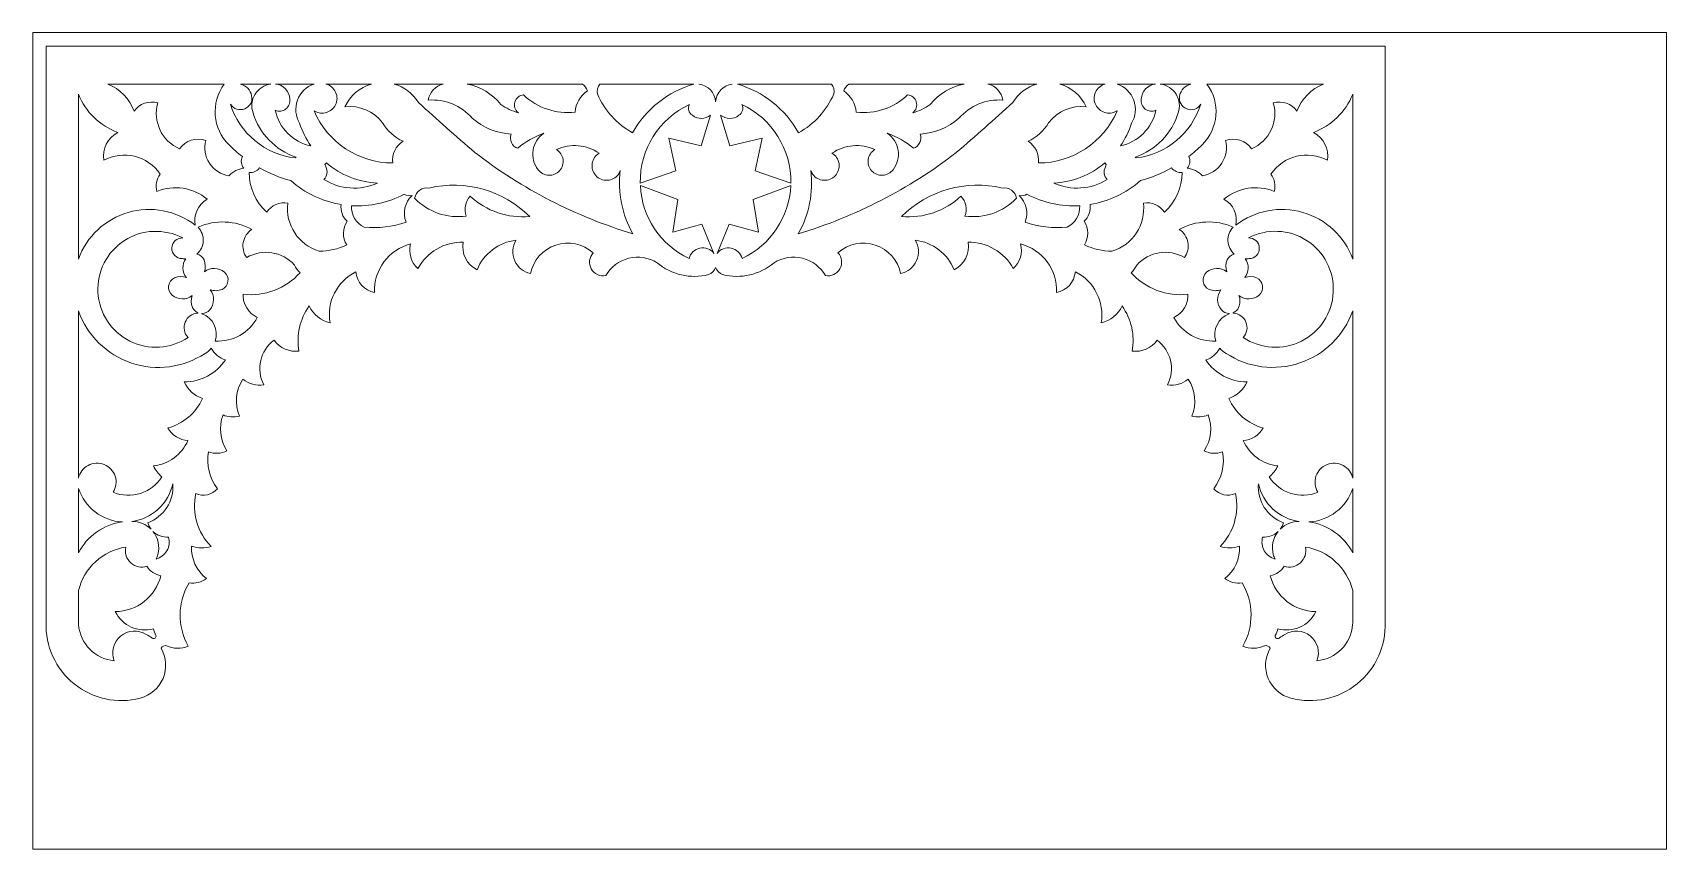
# Model space of a CAD drawing. Header units: millimetres. Extents: x 5151 to 5395, y 1354 to 1604.
# Drawn here: x 5150.8 to 5394.8, y 1354.2 to 1476.2 of the extents above; entities that cross this region are included whole.
import ezdxf

# ---------------------------------------------------------------- set-up
doc = ezdxf.new("R2010")
doc.units = ezdxf.units.MM
doc.header["$MEASUREMENT"] = 0
doc.layers.add('SITARA ALL', color=18, linetype='Continuous', true_color=0x000000)

msp = doc.modelspace()

# ---------------------------------------------------------------- linework, layer by layer
at = {"layer": 'SITARA ALL', "lineweight": 9}
for points, knots in [([(5150.76, 1476.23), (5150.76, 1476.23), (5394.76, 1476.23), (5394.76, 1476.23), (5394.76, 1476.23), (5394.76, 1354.23), (5394.76, 1354.23), (5394.76, 1354.23), (5150.76, 1354.23), (5150.76, 1354.23), (5150.76, 1354.23), (5150.76, 1476.23), (5150.76, 1476.23)], [0, 0, 0, 0, 0.25, 0.25, 0.25, 0.5, 0.5, 0.5, 0.75, 0.75, 0.75, 1, 1, 1, 1]), ([(5166.83, 1376.81), (5168.36, 1377.21), (5169.62, 1378.31), (5170.23, 1379.77), (5170.84, 1381.24), (5170.73, 1382.89), (5169.94, 1384.27), (5170.11, 1384.56), (5170.44, 1384.71), (5170.77, 1384.65), (5171.78, 1384.15), (5172.96, 1384.13), (5173.99, 1384.6), (5172.33, 1387.55), (5172.38, 1391.16), (5174.12, 1394.05), (5175.03, 1393.87), (5175.98, 1394.1), (5176.7, 1394.69), (5175.21, 1395.84), (5174.39, 1397.66), (5174.5, 1399.54), (5175.44, 1399.19), (5176.47, 1399.16), (5177.42, 1399.46), (5175.36, 1401.53), (5174.49, 1404.51), (5175.12, 1407.37), (5176.24, 1406.86), (5177.55, 1407.16), (5178.34, 1408.1), (5177.15, 1409.68), (5176.68, 1411.68), (5177.04, 1413.62), (5177.93, 1413.26), (5178.92, 1413.32), (5179.77, 1413.77), (5178.74, 1415.36), (5178.53, 1417.35), (5179.19, 1419.12), (5179.96, 1418.8), (5180.82, 1418.74), (5181.63, 1418.96), (5180.87, 1420.76), (5181.08, 1422.83), (5182.17, 1424.45), (5183.04, 1423.75), (5184.16, 1423.45), (5185.26, 1423.63), (5184.08, 1425.92), (5184.74, 1428.74), (5186.81, 1430.28), (5187.67, 1429.11), (5189.09, 1428.49), (5190.53, 1428.65), (5190.11, 1431.02), (5190.65, 1433.45), (5192.05, 1435.4), (5192.66, 1434.14), (5193.8, 1433.22), (5195.17, 1432.9), (5194.64, 1436), (5196.21, 1439.09), (5199.03, 1440.49), (5199.18, 1438.96), (5200.31, 1437.7), (5201.82, 1437.39), (5201.67, 1440.78), (5203.92, 1443.82), (5207.21, 1444.66), (5206.85, 1443.33), (5207.27, 1441.91), (5208.3, 1441), (5209.64, 1443.46), (5212.25, 1444.98), (5215.06, 1444.94), (5214.75, 1443.25), (5215.6, 1441.56), (5217.14, 1440.8), (5218.12, 1443.22), (5220.34, 1444.92), (5222.94, 1445.22), (5222.39, 1444.29), (5222.32, 1443.15), (5222.75, 1442.16), (5223.18, 1441.17), (5224.06, 1440.45), (5225.12, 1440.23), (5225.51, 1442.22), (5226.95, 1443.85), (5228.88, 1444.5), (5230.82, 1445.14), (5232.96, 1444.68), (5234.48, 1443.32), (5233.87, 1442.67), (5233.76, 1441.71), (5234.19, 1440.94), (5234.63, 1440.16), (5235.49, 1439.76), (5236.36, 1439.93), (5237.1, 1441.22), (5238.33, 1442.16), (5239.78, 1442.52), (5241.22, 1442.89), (5242.76, 1442.65), (5244.02, 1441.86), (5246.15, 1440.07), (5249, 1439.4), (5251.7, 1440.08), (5252.17, 1440.29), (5252.55, 1440.66), (5252.76, 1441.13), (5252.97, 1440.66), (5253.34, 1440.29), (5253.81, 1440.08), (5256.51, 1439.4), (5259.37, 1440.07), (5261.49, 1441.86), (5262.76, 1442.65), (5264.29, 1442.89), (5265.73, 1442.52), (5267.18, 1442.16), (5268.42, 1441.22), (5269.16, 1439.93), (5270.03, 1439.77), (5270.91, 1440.18), (5271.33, 1440.96), (5271.76, 1441.73), (5271.65, 1442.68), (5271.04, 1443.32), (5272.55, 1444.69), (5274.68, 1445.14), (5276.61, 1444.5), (5278.55, 1443.87), (5280, 1442.22), (5280.4, 1440.23), (5281.46, 1440.45), (5282.34, 1441.18), (5282.77, 1442.17), (5283.2, 1443.16), (5283.13, 1444.29), (5282.58, 1445.22), (5285.17, 1444.92), (5287.4, 1443.22), (5288.38, 1440.8), (5289.92, 1441.56), (5290.77, 1443.25), (5290.46, 1444.94), (5293.27, 1444.98), (5295.87, 1443.46), (5297.22, 1441), (5298.24, 1441.91), (5298.66, 1443.33), (5298.31, 1444.66), (5301.6, 1443.82), (5303.85, 1440.78), (5303.69, 1437.39), (5305.2, 1437.7), (5306.34, 1438.96), (5306.49, 1440.49), (5309.31, 1439.09), (5310.87, 1436), (5310.35, 1432.9), (5311.72, 1433.22), (5312.86, 1434.14), (5313.47, 1435.4), (5314.86, 1433.45), (5315.41, 1431.02), (5314.98, 1428.65), (5316.43, 1428.49), (5317.84, 1429.11), (5318.71, 1430.28), (5320.78, 1428.74), (5321.43, 1425.93), (5320.26, 1423.63), (5321.36, 1423.45), (5322.48, 1423.75), (5323.35, 1424.45), (5324.44, 1422.83), (5324.64, 1420.76), (5323.89, 1418.96), (5324.7, 1418.74), (5325.56, 1418.8), (5326.33, 1419.12), (5326.99, 1417.35), (5326.78, 1415.36), (5325.75, 1413.77), (5326.59, 1413.32), (5327.59, 1413.26), (5328.48, 1413.62), (5328.84, 1411.68), (5328.36, 1409.68), (5327.18, 1408.1), (5327.96, 1407.16), (5329.28, 1406.86), (5330.39, 1407.37), (5331.02, 1404.52), (5330.16, 1401.53), (5328.1, 1399.46), (5329.05, 1399.16), (5330.08, 1399.19), (5331.02, 1399.54), (5331.13, 1397.66), (5330.3, 1395.84), (5328.81, 1394.69), (5329.54, 1394.11), (5330.48, 1393.87), (5331.4, 1394.05), (5333.13, 1391.16), (5333.18, 1387.55), (5331.53, 1384.6), (5332.55, 1384.13), (5333.73, 1384.15), (5334.74, 1384.65), (5335.08, 1384.71), (5335.41, 1384.56), (5335.58, 1384.27), (5334.79, 1382.89), (5334.68, 1381.23), (5335.29, 1379.76), (5335.91, 1378.3), (5337.15, 1377.21), (5338.69, 1376.81), (5342.14, 1375.91), (5345.81, 1376.71), (5348.59, 1378.95), (5351.36, 1381.2), (5352.9, 1384.6), (5352.75, 1388.16), (5352.75, 1388.16), (5352.75, 1474.23), (5352.75, 1474.23), (5352.75, 1474.23), (5152.77, 1474.23), (5152.77, 1474.23), (5152.77, 1474.23), (5152.77, 1388.16), (5152.77, 1388.16), (5152.62, 1384.6), (5154.17, 1381.18), (5156.95, 1378.94), (5159.73, 1376.7), (5163.38, 1375.91), (5166.83, 1376.81)], [0, 0, 0, 0, 0.012346, 0.012346, 0.012346, 0.024691, 0.024691, 0.024691, 0.037037, 0.037037, 0.037037, 0.049383, 0.049383, 0.049383, 0.061728, 0.061728, 0.061728, 0.074074, 0.074074, 0.074074, 0.08642, 0.08642, 0.08642, 0.098765, 0.098765, 0.098765, 0.111111, 0.111111, 0.111111, 0.123457, 0.123457, 0.123457, 0.135802, 0.135802, 0.135802, 0.148148, 0.148148, 0.148148, 0.160494, 0.160494, 0.160494, 0.17284, 0.17284, 0.17284, 0.185185, 0.185185, 0.185185, 0.197531, 0.197531, 0.197531, 0.209877, 0.209877, 0.209877, 0.222222, 0.222222, 0.222222, 0.234568, 0.234568, 0.234568, 0.246914, 0.246914, 0.246914, 0.259259, 0.259259, 0.259259, 0.271605, 0.271605, 0.271605, 0.283951, 0.283951, 0.283951, 0.296296, 0.296296, 0.296296, 0.308642, 0.308642, 0.308642, 0.320988, 0.320988, 0.320988, 0.333333, 0.333333, 0.333333, 0.345679, 0.345679, 0.345679, 0.358025, 0.358025, 0.358025, 0.37037, 0.37037, 0.37037, 0.382716, 0.382716, 0.382716, 0.395062, 0.395062, 0.395062, 0.407407, 0.407407, 0.407407, 0.419753, 0.419753, 0.419753, 0.432099, 0.432099, 0.432099, 0.444444, 0.444444, 0.444444, 0.45679, 0.45679, 0.45679, 0.469136, 0.469136, 0.469136, 0.481481, 0.481481, 0.481481, 0.493827, 0.493827, 0.493827, 0.506173, 0.506173, 0.506173, 0.518519, 0.518519, 0.518519, 0.530864, 0.530864, 0.530864, 0.54321, 0.54321, 0.54321, 0.555556, 0.555556, 0.555556, 0.567901, 0.567901, 0.567901, 0.580247, 0.580247, 0.580247, 0.592593, 0.592593, 0.592593, 0.604938, 0.604938, 0.604938, 0.617284, 0.617284, 0.617284, 0.62963, 0.62963, 0.62963, 0.641975, 0.641975, 0.641975, 0.654321, 0.654321, 0.654321, 0.666667, 0.666667, 0.666667, 0.679012, 0.679012, 0.679012, 0.691358, 0.691358, 0.691358, 0.703704, 0.703704, 0.703704, 0.716049, 0.716049, 0.716049, 0.728395, 0.728395, 0.728395, 0.740741, 0.740741, 0.740741, 0.753086, 0.753086, 0.753086, 0.765432, 0.765432, 0.765432, 0.777778, 0.777778, 0.777778, 0.790123, 0.790123, 0.790123, 0.802469, 0.802469, 0.802469, 0.814815, 0.814815, 0.814815, 0.82716, 0.82716, 0.82716, 0.839506, 0.839506, 0.839506, 0.851852, 0.851852, 0.851852, 0.864198, 0.864198, 0.864198, 0.876543, 0.876543, 0.876543, 0.888889, 0.888889, 0.888889, 0.901235, 0.901235, 0.901235, 0.91358, 0.91358, 0.91358, 0.925926, 0.925926, 0.925926, 0.938272, 0.938272, 0.938272, 0.950617, 0.950617, 0.950617, 0.962963, 0.962963, 0.962963, 0.975309, 0.975309, 0.975309, 0.987654, 0.987654, 0.987654, 1, 1, 1, 1]), ([(5157.6, 1442.41), (5157.6, 1442.41), (5157.6, 1467.03), (5157.6, 1467.03), (5158.67, 1464.39), (5160.79, 1462.32), (5163.47, 1461.32), (5161.95, 1460.53), (5161.1, 1458.85), (5161.37, 1457.16), (5164.29, 1458.76), (5167.96, 1457.85), (5169.81, 1455.09), (5169.25, 1454.35), (5169.07, 1453.4), (5169.31, 1452.51), (5171.84, 1453.56), (5174.74, 1453.11), (5176.83, 1451.35), (5175.45, 1450.57), (5174.73, 1449), (5175.05, 1447.46), (5172.21, 1449.66), (5168.48, 1450.38), (5165.02, 1449.37), (5161.57, 1448.37), (5158.81, 1445.79), (5157.6, 1442.41)], [0, 0, 0, 0, 0.111111, 0.111111, 0.111111, 0.222222, 0.222222, 0.222222, 0.333333, 0.333333, 0.333333, 0.444444, 0.444444, 0.444444, 0.555556, 0.555556, 0.555556, 0.666667, 0.666667, 0.666667, 0.777778, 0.777778, 0.777778, 0.888889, 0.888889, 0.888889, 1, 1, 1, 1]), ([(5180.06, 1454.86), (5178.87, 1455.04), (5177.81, 1455.72), (5177.15, 1456.73), (5176.49, 1457.73), (5176.3, 1458.98), (5176.6, 1460.14), (5175.17, 1460.64), (5173.58, 1460.13), (5172.71, 1458.89), (5170.05, 1460.01), (5168.65, 1462.95), (5169.45, 1465.73), (5168.13, 1466.14), (5166.7, 1465.64), (5165.93, 1464.49), (5165.24, 1466.34), (5163.8, 1467.81), (5161.97, 1468.55), (5161.97, 1468.55), (5179.38, 1468.55), (5179.38, 1468.55), (5177.31, 1465.77), (5177.61, 1461.88), (5180.1, 1459.47), (5180.72, 1458.84), (5181.38, 1458.25), (5182.08, 1457.71), (5181.8, 1457.14), (5181.89, 1456.45), (5182.31, 1455.97), (5181.45, 1455.88), (5180.65, 1455.48), (5180.06, 1454.86)], [0, 0, 0, 0, 0.090909, 0.090909, 0.090909, 0.181818, 0.181818, 0.181818, 0.272727, 0.272727, 0.272727, 0.363636, 0.363636, 0.363636, 0.454545, 0.454545, 0.454545, 0.545455, 0.545455, 0.545455, 0.636364, 0.636364, 0.636364, 0.727273, 0.727273, 0.727273, 0.818182, 0.818182, 0.818182, 0.909091, 0.909091, 0.909091, 1, 1, 1, 1]), ([(5189.95, 1457.51), (5185.44, 1458.06), (5181.66, 1461.2), (5180.29, 1465.54), (5180.75, 1464.82), (5181.66, 1464.54), (5182.44, 1464.87), (5183.22, 1465.21), (5183.67, 1465.98), (5183.46, 1466.81), (5183.29, 1467.66), (5182.63, 1468.34), (5181.78, 1468.55), (5181.78, 1468.55), (5186.33, 1468.55), (5186.33, 1468.55), (5186.33, 1468.55), (5186.34, 1468.53), (5186.34, 1468.53), (5185.36, 1468.41), (5184.49, 1467.86), (5183.98, 1467.03), (5183.46, 1466.2), (5183.34, 1465.18), (5183.67, 1464.26), (5184.62, 1461.13), (5187.01, 1458.67), (5190.1, 1457.63), (5190.1, 1457.63), (5189.95, 1457.51), (5189.95, 1457.51)], [0, 0, 0, 0, 0.1, 0.1, 0.1, 0.2, 0.2, 0.2, 0.3, 0.3, 0.3, 0.4, 0.4, 0.4, 0.5, 0.5, 0.5, 0.6, 0.6, 0.6, 0.7, 0.7, 0.7, 0.8, 0.8, 0.8, 0.9, 0.9, 0.9, 1, 1, 1, 1]), ([(5192.31, 1459.3), (5189.64, 1459.87), (5187.55, 1461.96), (5186.99, 1464.64), (5187.52, 1464.41), (5188.13, 1464.48), (5188.58, 1464.83), (5189.03, 1465.18), (5189.26, 1465.74), (5189.17, 1466.3), (5189.13, 1467.48), (5188.21, 1468.44), (5187.04, 1468.55), (5187.04, 1468.55), (5192.78, 1468.55), (5192.78, 1468.55), (5191.63, 1468.16), (5190.72, 1467.27), (5190.3, 1466.13), (5189.89, 1464.99), (5190, 1463.73), (5190.63, 1462.69), (5191.02, 1461.48), (5191.59, 1460.34), (5192.31, 1459.3)], [0, 0, 0, 0, 0.125, 0.125, 0.125, 0.25, 0.25, 0.25, 0.375, 0.375, 0.375, 0.5, 0.5, 0.5, 0.625, 0.625, 0.625, 0.75, 0.75, 0.75, 0.875, 0.875, 0.875, 1, 1, 1, 1]), ([(5192.79, 1464.54), (5192.79, 1464.54), (5192.82, 1464.56), (5192.82, 1464.56), (5192.82, 1464.56), (5192.92, 1464.5), (5192.92, 1464.5), (5193.44, 1464.2), (5194.07, 1464.13), (5194.65, 1464.31), (5195.23, 1464.48), (5195.71, 1464.89), (5195.98, 1465.43), (5196.28, 1466.02), (5196.29, 1466.72), (5196.01, 1467.33), (5195.74, 1467.93), (5195.21, 1468.38), (5194.56, 1468.55), (5194.56, 1468.55), (5201.35, 1468.55), (5201.35, 1468.55), (5199.6, 1468.05), (5198.15, 1466.8), (5197.4, 1465.15), (5199.56, 1465.41), (5201.7, 1464.5), (5203.02, 1462.77), (5203.73, 1461.55), (5204.8, 1460.58), (5206.09, 1460), (5204.98, 1459.32), (5204.37, 1458.05), (5204.54, 1456.76), (5199.42, 1456.76), (5194.8, 1459.83), (5192.79, 1464.54)], [0, 0, 0, 0, 0.083333, 0.083333, 0.083333, 0.166667, 0.166667, 0.166667, 0.25, 0.25, 0.25, 0.333333, 0.333333, 0.333333, 0.416667, 0.416667, 0.416667, 0.5, 0.5, 0.5, 0.583333, 0.583333, 0.583333, 0.666667, 0.666667, 0.666667, 0.75, 0.75, 0.75, 0.833333, 0.833333, 0.833333, 0.916667, 0.916667, 0.916667, 1, 1, 1, 1]), ([(5240.41, 1446.17), (5231.88, 1448.77), (5223.88, 1452.88), (5216.81, 1458.31), (5213.96, 1460.77), (5211.14, 1463.27), (5208.36, 1465.81), (5207.54, 1467.14), (5206.26, 1468.12), (5204.76, 1468.55), (5204.76, 1468.55), (5212.08, 1468.55), (5212.08, 1468.55), (5210.91, 1468.28), (5210.03, 1467.34), (5209.85, 1466.16), (5212.33, 1466.33), (5214.76, 1465.33), (5216.41, 1463.47), (5218.02, 1462.04), (5220.06, 1461.2), (5222.21, 1461.07), (5222.06, 1460.66), (5222.08, 1460.2), (5222.26, 1459.81), (5222.45, 1459.41), (5222.79, 1459.1), (5223.2, 1458.96), (5224.36, 1459.93), (5225.69, 1460.7), (5227.12, 1461.21), (5226.24, 1460.63), (5225.65, 1459.71), (5225.49, 1458.67), (5225.33, 1457.64), (5225.6, 1456.58), (5226.26, 1455.76), (5226.63, 1455.26), (5227.2, 1454.95), (5227.82, 1454.92), (5228.44, 1454.89), (5229.04, 1455.14), (5229.46, 1455.6), (5229.87, 1456.06), (5230.06, 1456.69), (5229.97, 1457.3), (5229.87, 1457.92), (5229.51, 1458.45), (5228.98, 1458.77), (5231.05, 1459.73), (5233.49, 1459.52), (5235.37, 1458.22), (5234.81, 1457.89), (5234.43, 1457.32), (5234.33, 1456.67), (5234.23, 1456.02), (5234.43, 1455.37), (5234.87, 1454.88), (5235.31, 1454.4), (5235.95, 1454.14), (5236.6, 1454.17), (5237.25, 1454.21), (5237.85, 1454.53), (5238.24, 1455.06), (5238.35, 1455.25), (5238.45, 1455.44), (5238.53, 1455.64), (5238.12, 1452.36), (5238.78, 1449.04), (5240.41, 1446.17)], [0, 0, 0, 0, 0.043478, 0.043478, 0.043478, 0.086957, 0.086957, 0.086957, 0.130435, 0.130435, 0.130435, 0.173913, 0.173913, 0.173913, 0.217391, 0.217391, 0.217391, 0.26087, 0.26087, 0.26087, 0.304348, 0.304348, 0.304348, 0.347826, 0.347826, 0.347826, 0.391304, 0.391304, 0.391304, 0.434783, 0.434783, 0.434783, 0.478261, 0.478261, 0.478261, 0.521739, 0.521739, 0.521739, 0.565217, 0.565217, 0.565217, 0.608696, 0.608696, 0.608696, 0.652174, 0.652174, 0.652174, 0.695652, 0.695652, 0.695652, 0.73913, 0.73913, 0.73913, 0.782609, 0.782609, 0.782609, 0.826087, 0.826087, 0.826087, 0.869565, 0.869565, 0.869565, 0.913043, 0.913043, 0.913043, 0.956522, 0.956522, 0.956522, 1, 1, 1, 1]), ([(5223.3, 1464.27), (5222.36, 1464.51), (5221.47, 1464.94), (5220.69, 1465.52), (5219.42, 1467.09), (5217.63, 1468.16), (5215.65, 1468.55), (5215.65, 1468.55), (5232.86, 1468.55), (5232.86, 1468.55), (5233.22, 1468.29), (5233.49, 1467.93), (5233.63, 1467.52), (5232.55, 1466.81), (5231.86, 1465.64), (5231.76, 1464.35), (5228.95, 1464.03), (5226.14, 1464.97), (5224.08, 1466.92), (5223.47, 1466.88), (5222.94, 1466.46), (5222.77, 1465.86), (5222.6, 1465.27), (5222.8, 1464.64), (5223.3, 1464.27)], [0, 0, 0, 0, 0.125, 0.125, 0.125, 0.25, 0.25, 0.25, 0.375, 0.375, 0.375, 0.5, 0.5, 0.5, 0.625, 0.625, 0.625, 0.75, 0.75, 0.75, 0.875, 0.875, 0.875, 1, 1, 1, 1]), ([(5240.37, 1461.26), (5238.03, 1462.58), (5236.18, 1464.62), (5235.1, 1467.07), (5235, 1467.59), (5235.13, 1468.13), (5235.46, 1468.55), (5235.46, 1468.55), (5249.51, 1468.55), (5249.51, 1468.55), (5245.62, 1467.41), (5242.34, 1464.8), (5240.37, 1461.26)], [0, 0, 0, 0, 0.25, 0.25, 0.25, 0.5, 0.5, 0.5, 0.75, 0.75, 0.75, 1, 1, 1, 1]), ([(5255.24, 1468.55), (5253.89, 1468.37), (5252.86, 1467.27), (5252.76, 1465.91), (5252.66, 1467.27), (5251.62, 1468.37), (5250.27, 1468.55)], [0, 0, 0, 0, 0.333333, 0.333333, 0.333333, 1, 1, 1, 1]), ([(5265.15, 1461.26), (5263.18, 1464.8), (5259.89, 1467.41), (5256.01, 1468.55), (5256.01, 1468.55), (5270.05, 1468.55), (5270.05, 1468.55), (5270.38, 1468.13), (5270.52, 1467.59), (5270.42, 1467.07), (5269.34, 1464.62), (5267.49, 1462.58), (5265.15, 1461.26)], [0, 0, 0, 0, 0.25, 0.25, 0.25, 0.5, 0.5, 0.5, 0.75, 0.75, 0.75, 1, 1, 1, 1]), ([(5265.11, 1446.17), (5266.73, 1449.04), (5267.39, 1452.36), (5266.99, 1455.64), (5267.07, 1455.44), (5267.17, 1455.25), (5267.28, 1455.06), (5267.66, 1454.53), (5268.27, 1454.21), (5268.92, 1454.17), (5269.57, 1454.14), (5270.21, 1454.4), (5270.65, 1454.88), (5271.08, 1455.37), (5271.28, 1456.03), (5271.19, 1456.67), (5271.09, 1457.32), (5270.71, 1457.89), (5270.14, 1458.22), (5272.03, 1459.52), (5274.46, 1459.73), (5276.54, 1458.77), (5276.01, 1458.45), (5275.64, 1457.91), (5275.55, 1457.3), (5275.46, 1456.68), (5275.64, 1456.06), (5276.06, 1455.6), (5276.48, 1455.14), (5277.08, 1454.89), (5277.7, 1454.92), (5278.32, 1454.96), (5278.89, 1455.26), (5279.26, 1455.76), (5279.91, 1456.58), (5280.19, 1457.64), (5280.02, 1458.68), (5279.86, 1459.71), (5279.27, 1460.63), (5278.4, 1461.21), (5279.83, 1460.7), (5281.15, 1459.93), (5282.32, 1458.96), (5282.73, 1459.1), (5283.07, 1459.41), (5283.25, 1459.81), (5283.44, 1460.21), (5283.46, 1460.66), (5283.31, 1461.07), (5285.45, 1461.2), (5287.5, 1462.04), (5289.11, 1463.47), (5290.76, 1465.33), (5293.18, 1466.33), (5295.67, 1466.16), (5295.48, 1467.34), (5294.6, 1468.28), (5293.44, 1468.55), (5293.44, 1468.55), (5300.76, 1468.55), (5300.76, 1468.55), (5299.26, 1468.12), (5297.97, 1467.14), (5297.16, 1465.81), (5294.38, 1463.27), (5291.56, 1460.77), (5288.71, 1458.31), (5281.64, 1452.88), (5273.64, 1448.77), (5265.11, 1446.17)], [0, 0, 0, 0, 0.043478, 0.043478, 0.043478, 0.086957, 0.086957, 0.086957, 0.130435, 0.130435, 0.130435, 0.173913, 0.173913, 0.173913, 0.217391, 0.217391, 0.217391, 0.26087, 0.26087, 0.26087, 0.304348, 0.304348, 0.304348, 0.347826, 0.347826, 0.347826, 0.391304, 0.391304, 0.391304, 0.434783, 0.434783, 0.434783, 0.478261, 0.478261, 0.478261, 0.521739, 0.521739, 0.521739, 0.565217, 0.565217, 0.565217, 0.608696, 0.608696, 0.608696, 0.652174, 0.652174, 0.652174, 0.695652, 0.695652, 0.695652, 0.73913, 0.73913, 0.73913, 0.782609, 0.782609, 0.782609, 0.826087, 0.826087, 0.826087, 0.869565, 0.869565, 0.869565, 0.913043, 0.913043, 0.913043, 0.956522, 0.956522, 0.956522, 1, 1, 1, 1]), ([(5282.21, 1464.27), (5282.71, 1464.64), (5282.92, 1465.28), (5282.74, 1465.88), (5282.57, 1466.47), (5282.05, 1466.89), (5281.43, 1466.92), (5279.38, 1464.97), (5276.57, 1464.03), (5273.76, 1464.35), (5273.66, 1465.64), (5272.97, 1466.81), (5271.89, 1467.52), (5272.03, 1467.93), (5272.3, 1468.29), (5272.66, 1468.55), (5272.66, 1468.55), (5289.87, 1468.55), (5289.87, 1468.55), (5287.89, 1468.16), (5286.1, 1467.09), (5284.83, 1465.52), (5284.05, 1464.94), (5283.16, 1464.51), (5282.21, 1464.27)], [0, 0, 0, 0, 0.125, 0.125, 0.125, 0.25, 0.25, 0.25, 0.375, 0.375, 0.375, 0.5, 0.5, 0.5, 0.625, 0.625, 0.625, 0.75, 0.75, 0.75, 0.875, 0.875, 0.875, 1, 1, 1, 1]), ([(5312.72, 1464.54), (5310.72, 1459.83), (5306.09, 1456.77), (5300.97, 1456.76), (5301.15, 1458.05), (5300.54, 1459.32), (5299.43, 1460), (5300.71, 1460.58), (5301.79, 1461.55), (5302.49, 1462.77), (5303.81, 1464.5), (5305.95, 1465.4), (5308.12, 1465.15), (5307.36, 1466.8), (5305.92, 1468.05), (5304.17, 1468.55), (5304.17, 1468.55), (5310.95, 1468.55), (5310.95, 1468.55), (5310.31, 1468.38), (5309.78, 1467.93), (5309.5, 1467.32), (5309.23, 1466.72), (5309.24, 1466.02), (5309.54, 1465.43), (5309.81, 1464.89), (5310.29, 1464.48), (5310.87, 1464.31), (5311.45, 1464.13), (5312.07, 1464.2), (5312.6, 1464.5), (5312.6, 1464.5), (5312.7, 1464.56), (5312.7, 1464.56), (5312.7, 1464.56), (5312.72, 1464.54), (5312.72, 1464.54)], [0, 0, 0, 0, 0.083333, 0.083333, 0.083333, 0.166667, 0.166667, 0.166667, 0.25, 0.25, 0.25, 0.333333, 0.333333, 0.333333, 0.416667, 0.416667, 0.416667, 0.5, 0.5, 0.5, 0.583333, 0.583333, 0.583333, 0.666667, 0.666667, 0.666667, 0.75, 0.75, 0.75, 0.833333, 0.833333, 0.833333, 0.916667, 0.916667, 0.916667, 1, 1, 1, 1]), ([(5313.21, 1459.3), (5313.93, 1460.34), (5314.5, 1461.48), (5314.89, 1462.69), (5315.51, 1463.73), (5315.63, 1464.99), (5315.21, 1466.13), (5314.79, 1467.27), (5313.89, 1468.16), (5312.74, 1468.55), (5312.74, 1468.55), (5318.48, 1468.55), (5318.48, 1468.55), (5317.3, 1468.44), (5316.39, 1467.48), (5316.34, 1466.3), (5316.26, 1465.74), (5316.49, 1465.17), (5316.94, 1464.82), (5317.4, 1464.48), (5318, 1464.4), (5318.52, 1464.64), (5317.96, 1461.96), (5315.88, 1459.87), (5313.21, 1459.3)], [0, 0, 0, 0, 0.125, 0.125, 0.125, 0.25, 0.25, 0.25, 0.375, 0.375, 0.375, 0.5, 0.5, 0.5, 0.625, 0.625, 0.625, 0.75, 0.75, 0.75, 0.875, 0.875, 0.875, 1, 1, 1, 1]), ([(5315.56, 1457.51), (5315.56, 1457.51), (5315.41, 1457.63), (5315.41, 1457.63), (5318.51, 1458.67), (5320.9, 1461.13), (5321.85, 1464.26), (5322.17, 1465.18), (5322.06, 1466.2), (5321.54, 1467.04), (5321.02, 1467.87), (5320.15, 1468.41), (5319.18, 1468.53), (5319.18, 1468.53), (5319.19, 1468.55), (5319.19, 1468.55), (5319.19, 1468.55), (5323.73, 1468.55), (5323.73, 1468.55), (5322.88, 1468.34), (5322.23, 1467.66), (5322.06, 1466.81), (5321.89, 1465.97), (5322.35, 1465.14), (5323.15, 1464.84), (5323.95, 1464.54), (5324.81, 1464.8), (5325.22, 1465.54), (5323.86, 1461.2), (5320.08, 1458.06), (5315.56, 1457.51)], [0, 0, 0, 0, 0.1, 0.1, 0.1, 0.2, 0.2, 0.2, 0.3, 0.3, 0.3, 0.4, 0.4, 0.4, 0.5, 0.5, 0.5, 0.6, 0.6, 0.6, 0.7, 0.7, 0.7, 0.8, 0.8, 0.8, 0.9, 0.9, 0.9, 1, 1, 1, 1]), ([(5325.46, 1454.86), (5324.86, 1455.48), (5324.07, 1455.88), (5323.21, 1455.97), (5323.63, 1456.45), (5323.72, 1457.14), (5323.44, 1457.71), (5324.13, 1458.25), (5324.79, 1458.84), (5325.41, 1459.47), (5327.9, 1461.89), (5328.21, 1465.77), (5326.14, 1468.55), (5326.14, 1468.55), (5343.55, 1468.55), (5343.55, 1468.55), (5341.72, 1467.81), (5340.28, 1466.34), (5339.59, 1464.49), (5338.81, 1465.64), (5337.38, 1466.14), (5336.06, 1465.73), (5336.87, 1462.95), (5335.47, 1460.02), (5332.81, 1458.89), (5331.93, 1460.13), (5330.34, 1460.64), (5328.91, 1460.14), (5329.22, 1458.98), (5329.02, 1457.74), (5328.37, 1456.73), (5327.71, 1455.73), (5326.65, 1455.05), (5325.46, 1454.86)], [0, 0, 0, 0, 0.090909, 0.090909, 0.090909, 0.181818, 0.181818, 0.181818, 0.272727, 0.272727, 0.272727, 0.363636, 0.363636, 0.363636, 0.454545, 0.454545, 0.454545, 0.545455, 0.545455, 0.545455, 0.636364, 0.636364, 0.636364, 0.727273, 0.727273, 0.727273, 0.818182, 0.818182, 0.818182, 0.909091, 0.909091, 0.909091, 1, 1, 1, 1]), ([(5347.92, 1442.41), (5346.7, 1445.79), (5343.92, 1448.38), (5340.47, 1449.38), (5337.01, 1450.38), (5333.3, 1449.67), (5330.46, 1447.46), (5330.78, 1449), (5330.07, 1450.58), (5328.69, 1451.35), (5330.78, 1453.11), (5333.68, 1453.56), (5336.2, 1452.51), (5336.45, 1453.4), (5336.26, 1454.35), (5335.71, 1455.09), (5337.56, 1457.86), (5341.22, 1458.75), (5344.14, 1457.16), (5344.41, 1458.85), (5343.57, 1460.53), (5342.05, 1461.32), (5344.72, 1462.32), (5346.85, 1464.39), (5347.92, 1467.03), (5347.92, 1467.03), (5347.92, 1442.41), (5347.92, 1442.41)], [0, 0, 0, 0, 0.111111, 0.111111, 0.111111, 0.222222, 0.222222, 0.222222, 0.333333, 0.333333, 0.333333, 0.444444, 0.444444, 0.444444, 0.555556, 0.555556, 0.555556, 0.666667, 0.666667, 0.666667, 0.777778, 0.777778, 0.777778, 0.888889, 0.888889, 0.888889, 1, 1, 1, 1]), ([(5241.51, 1453.76), (5241.42, 1458.78), (5244.3, 1463.38), (5248.85, 1465.5), (5248.54, 1464.93), (5248.73, 1464.21), (5249.29, 1463.88), (5250.09, 1463.25), (5251.22, 1463.27), (5252, 1463.92), (5252, 1463.92), (5250.62, 1459.32), (5250.62, 1459.32), (5250.62, 1459.32), (5245.79, 1460.47), (5245.79, 1460.47), (5245.79, 1460.47), (5246.82, 1455.59), (5246.82, 1455.59), (5246.82, 1455.59), (5241.51, 1453.76), (5241.51, 1453.76)], [0, 0, 0, 0, 0.142857, 0.142857, 0.142857, 0.285714, 0.285714, 0.285714, 0.428571, 0.428571, 0.428571, 0.571429, 0.571429, 0.571429, 0.714286, 0.714286, 0.714286, 0.857143, 0.857143, 0.857143, 1, 1, 1, 1]), ([(5264.01, 1453.76), (5264.01, 1453.76), (5258.69, 1455.59), (5258.69, 1455.59), (5258.69, 1455.59), (5259.73, 1460.47), (5259.73, 1460.47), (5259.73, 1460.47), (5254.89, 1459.32), (5254.89, 1459.32), (5254.89, 1459.32), (5253.51, 1463.92), (5253.51, 1463.92), (5254.3, 1463.27), (5255.42, 1463.25), (5256.22, 1463.88), (5256.78, 1464.21), (5256.98, 1464.93), (5256.66, 1465.5), (5261.21, 1463.39), (5264.09, 1458.78), (5264.01, 1453.76)], [0, 0, 0, 0, 0.142857, 0.142857, 0.142857, 0.285714, 0.285714, 0.285714, 0.428571, 0.428571, 0.428571, 0.571429, 0.571429, 0.571429, 0.714286, 0.714286, 0.714286, 0.857143, 0.857143, 0.857143, 1, 1, 1, 1]), ([(5202.24, 1453.77), (5199.66, 1452.59), (5196.66, 1452.79), (5194.27, 1454.3), (5194.76, 1454.8), (5194.87, 1455.55), (5194.54, 1456.17), (5194.51, 1456.3), (5194.46, 1456.42), (5194.41, 1456.54), (5194.41, 1456.54), (5194.63, 1456.76), (5194.63, 1456.76), (5196.77, 1454.96), (5199.44, 1453.91), (5202.24, 1453.77)], [0, 0, 0, 0, 0.2, 0.2, 0.2, 0.4, 0.4, 0.4, 0.6, 0.6, 0.6, 0.8, 0.8, 0.8, 1, 1, 1, 1]), ([(5303.28, 1453.77), (5306.07, 1453.91), (5308.74, 1454.96), (5310.89, 1456.76), (5310.89, 1456.76), (5311.11, 1456.54), (5311.11, 1456.54), (5311.06, 1456.42), (5311.01, 1456.3), (5310.97, 1456.17), (5310.65, 1455.55), (5310.76, 1454.8), (5311.25, 1454.3), (5308.85, 1452.79), (5305.85, 1452.59), (5303.28, 1453.77)], [0, 0, 0, 0, 0.2, 0.2, 0.2, 0.4, 0.4, 0.4, 0.6, 0.6, 0.6, 0.8, 0.8, 0.8, 1, 1, 1, 1]), ([(5193.55, 1443.59), (5190.44, 1444.5), (5188.46, 1447.55), (5188.87, 1450.77), (5187.64, 1450.97), (5186.4, 1450.44), (5185.71, 1449.4), (5184.05, 1450.94), (5183.1, 1453.09), (5183.08, 1455.35), (5183.68, 1455.29), (5184.27, 1455.54), (5184.64, 1456.02), (5186.11, 1455.2), (5187.67, 1454.57), (5189.3, 1454.13), (5191.42, 1452.25), (5194.03, 1451.01), (5196.83, 1450.55), (5196.7, 1449.63), (5197.03, 1448.69), (5197.71, 1448.05), (5197.02, 1446.98), (5197, 1445.61), (5197.67, 1444.52), (5196.38, 1443.9), (5194.98, 1443.59), (5193.55, 1443.59)], [0, 0, 0, 0, 0.111111, 0.111111, 0.111111, 0.222222, 0.222222, 0.222222, 0.333333, 0.333333, 0.333333, 0.444444, 0.444444, 0.444444, 0.555556, 0.555556, 0.555556, 0.666667, 0.666667, 0.666667, 0.777778, 0.777778, 0.777778, 0.888889, 0.888889, 0.888889, 1, 1, 1, 1]), ([(5225, 1448.77), (5221.74, 1448.46), (5218.5, 1449.57), (5216.1, 1451.81), (5215.37, 1451), (5215.15, 1449.86), (5215.52, 1448.83), (5212.67, 1448.43), (5209.8, 1449.43), (5207.81, 1451.5), (5207.99, 1452.51), (5208.95, 1453.18), (5209.96, 1453.02), (5215.37, 1454.29), (5221.06, 1452.68), (5225, 1448.77)], [0, 0, 0, 0, 0.2, 0.2, 0.2, 0.4, 0.4, 0.4, 0.6, 0.6, 0.6, 0.8, 0.8, 0.8, 1, 1, 1, 1]), ([(5280.51, 1448.77), (5284.46, 1452.68), (5290.15, 1454.29), (5295.56, 1453.02), (5296.56, 1453.19), (5297.52, 1452.51), (5297.7, 1451.5), (5295.71, 1449.43), (5292.85, 1448.43), (5290, 1448.83), (5290.37, 1449.86), (5290.14, 1451), (5289.41, 1451.81), (5287.02, 1449.57), (5283.78, 1448.46), (5280.51, 1448.77)], [0, 0, 0, 0, 0.2, 0.2, 0.2, 0.4, 0.4, 0.4, 0.6, 0.6, 0.6, 0.8, 0.8, 0.8, 1, 1, 1, 1]), ([(5311.96, 1443.59), (5310.54, 1443.59), (5309.13, 1443.9), (5307.85, 1444.52), (5308.51, 1445.61), (5308.5, 1446.98), (5307.81, 1448.05), (5308.49, 1448.69), (5308.82, 1449.63), (5308.69, 1450.55), (5311.48, 1451.01), (5314.1, 1452.25), (5316.22, 1454.13), (5317.84, 1454.57), (5319.41, 1455.2), (5320.87, 1456.02), (5321.25, 1455.54), (5321.84, 1455.29), (5322.44, 1455.35), (5322.42, 1453.09), (5321.46, 1450.94), (5319.81, 1449.4), (5319.11, 1450.44), (5317.88, 1450.97), (5316.65, 1450.77), (5317.06, 1447.55), (5315.07, 1444.51), (5311.96, 1443.59)], [0, 0, 0, 0, 0.111111, 0.111111, 0.111111, 0.222222, 0.222222, 0.222222, 0.333333, 0.333333, 0.333333, 0.444444, 0.444444, 0.444444, 0.555556, 0.555556, 0.555556, 0.666667, 0.666667, 0.666667, 0.777778, 0.777778, 0.777778, 0.888889, 0.888889, 0.888889, 1, 1, 1, 1]), ([(5200.27, 1447.18), (5199.05, 1447.76), (5198.3, 1449.03), (5198.38, 1450.38), (5201.11, 1450.22), (5203.83, 1450.81), (5206.25, 1452.08), (5206.61, 1451.88), (5207.04, 1451.82), (5207.44, 1451.92), (5206.34, 1450.9), (5205.97, 1449.32), (5206.52, 1447.92), (5204.51, 1447.23), (5202.38, 1446.98), (5200.27, 1447.18)], [0, 0, 0, 0, 0.2, 0.2, 0.2, 0.4, 0.4, 0.4, 0.6, 0.6, 0.6, 0.8, 0.8, 0.8, 1, 1, 1, 1]), ([(5248.81, 1442.48), (5244.54, 1444.48), (5241.74, 1448.69), (5241.52, 1453.39), (5241.52, 1453.39), (5247.14, 1451.32), (5247.14, 1451.32), (5247.14, 1451.32), (5246.35, 1446.44), (5246.35, 1446.44), (5246.35, 1446.44), (5250.72, 1447.6), (5250.72, 1447.6), (5250.72, 1447.6), (5252.52, 1443.25), (5252.52, 1443.25), (5252.03, 1443.9), (5251.21, 1444.21), (5250.42, 1444.04), (5249.62, 1443.87), (5248.99, 1443.27), (5248.81, 1442.48)], [0, 0, 0, 0, 0.142857, 0.142857, 0.142857, 0.285714, 0.285714, 0.285714, 0.428571, 0.428571, 0.428571, 0.571429, 0.571429, 0.571429, 0.714286, 0.714286, 0.714286, 0.857143, 0.857143, 0.857143, 1, 1, 1, 1]), ([(5256.71, 1442.48), (5256.52, 1443.27), (5255.89, 1443.88), (5255.09, 1444.04), (5254.29, 1444.2), (5253.48, 1443.9), (5252.99, 1443.25), (5252.99, 1443.25), (5254.8, 1447.6), (5254.8, 1447.6), (5254.8, 1447.6), (5259.16, 1446.44), (5259.16, 1446.44), (5259.16, 1446.44), (5258.38, 1451.32), (5258.38, 1451.32), (5258.38, 1451.32), (5264, 1453.39), (5264, 1453.39), (5263.78, 1448.69), (5260.97, 1444.49), (5256.71, 1442.48)], [0, 0, 0, 0, 0.142857, 0.142857, 0.142857, 0.285714, 0.285714, 0.285714, 0.428571, 0.428571, 0.428571, 0.571429, 0.571429, 0.571429, 0.714286, 0.714286, 0.714286, 0.857143, 0.857143, 0.857143, 1, 1, 1, 1]), ([(5305.25, 1447.18), (5303.13, 1446.98), (5301, 1447.23), (5299, 1447.92), (5299.54, 1449.32), (5299.18, 1450.91), (5298.08, 1451.92), (5298.48, 1451.82), (5298.9, 1451.88), (5299.26, 1452.08), (5301.68, 1450.81), (5304.41, 1450.22), (5307.14, 1450.38), (5307.22, 1449.03), (5306.47, 1447.76), (5305.25, 1447.18)], [0, 0, 0, 0, 0.2, 0.2, 0.2, 0.4, 0.4, 0.4, 0.6, 0.6, 0.6, 0.8, 0.8, 0.8, 1, 1, 1, 1]), ([(5173.96, 1430.69), (5171.37, 1428.96), (5168.06, 1428.75), (5165.28, 1430.14), (5162.5, 1431.53), (5160.67, 1434.34), (5160.5, 1437.44), (5160.34, 1440.54), (5161.85, 1443.5), (5164.46, 1445.18), (5167.08, 1446.87), (5170.42, 1447), (5173.18, 1445.56), (5172.76, 1445.58), (5172.35, 1445.44), (5172.04, 1445.16), (5171.74, 1444.88), (5171.55, 1444.48), (5171.54, 1444.07), (5171.53, 1443.65), (5171.69, 1443.24), (5171.98, 1442.94), (5172.27, 1442.64), (5172.67, 1442.47), (5173.08, 1442.47), (5173.27, 1442.45), (5173.46, 1442.44), (5173.64, 1442.46), (5173.04, 1441.61), (5173.07, 1440.46), (5173.71, 1439.64), (5173.14, 1439.84), (5172.52, 1439.83), (5171.96, 1439.6), (5171.48, 1439.38), (5171.14, 1438.94), (5171.07, 1438.42), (5170.99, 1437.9), (5171.18, 1437.38), (5171.58, 1437.03), (5172.43, 1436.29), (5173.7, 1436.25), (5174.59, 1436.95), (5174.39, 1436.38), (5174.4, 1435.75), (5174.64, 1435.19), (5174.8, 1434.84), (5175.08, 1434.56), (5175.44, 1434.4), (5175.44, 1434.4), (5175.44, 1434.32), (5175.44, 1434.32), (5174.6, 1434.28), (5173.85, 1433.75), (5173.54, 1432.97), (5173.22, 1432.19), (5173.38, 1431.3), (5173.96, 1430.69)], [0, 0, 0, 0, 0.052632, 0.052632, 0.052632, 0.105263, 0.105263, 0.105263, 0.157895, 0.157895, 0.157895, 0.210526, 0.210526, 0.210526, 0.263158, 0.263158, 0.263158, 0.315789, 0.315789, 0.315789, 0.368421, 0.368421, 0.368421, 0.421053, 0.421053, 0.421053, 0.473684, 0.473684, 0.473684, 0.526316, 0.526316, 0.526316, 0.578947, 0.578947, 0.578947, 0.631579, 0.631579, 0.631579, 0.684211, 0.684211, 0.684211, 0.736842, 0.736842, 0.736842, 0.789474, 0.789474, 0.789474, 0.842105, 0.842105, 0.842105, 0.894737, 0.894737, 0.894737, 0.947368, 0.947368, 0.947368, 1, 1, 1, 1]), ([(5178.04, 1430.16), (5178.58, 1431.83), (5177.7, 1433.64), (5176.04, 1434.23), (5176.04, 1434.23), (5176.04, 1434.28), (5176.04, 1434.28), (5176.49, 1434.29), (5176.91, 1434.48), (5177.2, 1434.82), (5177.95, 1435.67), (5177.98, 1436.94), (5177.28, 1437.83), (5177.85, 1437.62), (5178.48, 1437.64), (5179.04, 1437.87), (5179.52, 1438.09), (5179.85, 1438.53), (5179.93, 1439.05), (5180.01, 1439.57), (5179.81, 1440.09), (5179.42, 1440.43), (5178.56, 1441.18), (5177.3, 1441.22), (5176.4, 1440.52), (5176.61, 1441.09), (5176.59, 1441.71), (5176.36, 1442.27), (5176.16, 1442.72), (5175.76, 1443.04), (5175.29, 1443.15), (5175.86, 1443.65), (5176.2, 1444.37), (5176.23, 1445.13), (5176.27, 1445.89), (5175.99, 1446.63), (5175.46, 1447.18), (5178.05, 1448.32), (5181.02, 1448.19), (5183.51, 1446.84), (5182.83, 1446.4), (5182.36, 1445.7), (5182.21, 1444.9), (5182.06, 1444.11), (5182.24, 1443.29), (5182.72, 1442.63), (5185.05, 1444.01), (5188.04, 1443.54), (5189.85, 1441.52), (5190.07, 1441.09), (5190.36, 1440.7), (5190.7, 1440.36), (5188.55, 1437.99), (5185.39, 1436.79), (5182.2, 1437.14), (5182.14, 1435.67), (5182.97, 1434.31), (5184.31, 1433.7), (5183.1, 1431.39), (5180.64, 1430), (5178.04, 1430.16)], [0, 0, 0, 0, 0.05, 0.05, 0.05, 0.1, 0.1, 0.1, 0.15, 0.15, 0.15, 0.2, 0.2, 0.2, 0.25, 0.25, 0.25, 0.3, 0.3, 0.3, 0.35, 0.35, 0.35, 0.4, 0.4, 0.4, 0.45, 0.45, 0.45, 0.5, 0.5, 0.5, 0.55, 0.55, 0.55, 0.6, 0.6, 0.6, 0.65, 0.65, 0.65, 0.7, 0.7, 0.7, 0.75, 0.75, 0.75, 0.8, 0.8, 0.8, 0.85, 0.85, 0.85, 0.9, 0.9, 0.9, 0.95, 0.95, 0.95, 1, 1, 1, 1]), ([(5327.48, 1430.16), (5324.87, 1430), (5322.42, 1431.39), (5321.21, 1433.7), (5322.55, 1434.31), (5323.38, 1435.67), (5323.31, 1437.14), (5320.13, 1436.79), (5316.97, 1437.99), (5314.82, 1440.36), (5315.16, 1440.7), (5315.45, 1441.09), (5315.67, 1441.52), (5317.47, 1443.54), (5320.46, 1444.01), (5322.8, 1442.63), (5323.27, 1443.29), (5323.46, 1444.11), (5323.31, 1444.91), (5323.16, 1445.7), (5322.69, 1446.4), (5322.01, 1446.84), (5324.49, 1448.19), (5327.46, 1448.32), (5330.05, 1447.18), (5329.53, 1446.63), (5329.25, 1445.89), (5329.28, 1445.12), (5329.32, 1444.36), (5329.66, 1443.65), (5330.23, 1443.15), (5329.75, 1443.04), (5329.36, 1442.72), (5329.16, 1442.27), (5328.93, 1441.71), (5328.91, 1441.09), (5329.11, 1440.52), (5328.22, 1441.22), (5326.96, 1441.18), (5326.1, 1440.43), (5325.7, 1440.09), (5325.51, 1439.57), (5325.59, 1439.05), (5325.66, 1438.53), (5326, 1438.09), (5326.48, 1437.87), (5327.04, 1437.64), (5327.66, 1437.62), (5328.24, 1437.83), (5327.54, 1436.93), (5327.57, 1435.67), (5328.32, 1434.82), (5328.61, 1434.48), (5329.03, 1434.29), (5329.47, 1434.28), (5329.47, 1434.28), (5329.47, 1434.23), (5329.47, 1434.23), (5327.82, 1433.63), (5326.93, 1431.83), (5327.48, 1430.16)], [0, 0, 0, 0, 0.05, 0.05, 0.05, 0.1, 0.1, 0.1, 0.15, 0.15, 0.15, 0.2, 0.2, 0.2, 0.25, 0.25, 0.25, 0.3, 0.3, 0.3, 0.35, 0.35, 0.35, 0.4, 0.4, 0.4, 0.45, 0.45, 0.45, 0.5, 0.5, 0.5, 0.55, 0.55, 0.55, 0.6, 0.6, 0.6, 0.65, 0.65, 0.65, 0.7, 0.7, 0.7, 0.75, 0.75, 0.75, 0.8, 0.8, 0.8, 0.85, 0.85, 0.85, 0.9, 0.9, 0.9, 0.95, 0.95, 0.95, 1, 1, 1, 1]), ([(5331.56, 1430.69), (5332.13, 1431.3), (5332.3, 1432.2), (5331.97, 1432.98), (5331.65, 1433.76), (5330.92, 1434.28), (5330.07, 1434.32), (5330.07, 1434.32), (5330.07, 1434.4), (5330.07, 1434.4), (5330.43, 1434.56), (5330.72, 1434.84), (5330.88, 1435.19), (5331.11, 1435.75), (5331.13, 1436.38), (5330.92, 1436.95), (5331.82, 1436.25), (5333.08, 1436.29), (5333.94, 1437.03), (5334.33, 1437.38), (5334.53, 1437.9), (5334.45, 1438.42), (5334.37, 1438.94), (5334.04, 1439.38), (5333.56, 1439.6), (5333, 1439.83), (5332.37, 1439.84), (5331.8, 1439.64), (5332.44, 1440.46), (5332.47, 1441.61), (5331.87, 1442.46), (5332.06, 1442.44), (5332.25, 1442.45), (5332.43, 1442.47), (5332.85, 1442.47), (5333.25, 1442.64), (5333.54, 1442.94), (5333.83, 1443.25), (5333.99, 1443.65), (5333.97, 1444.07), (5333.96, 1444.48), (5333.78, 1444.88), (5333.47, 1445.16), (5333.16, 1445.44), (5332.75, 1445.59), (5332.34, 1445.56), (5335.09, 1447.01), (5338.4, 1446.87), (5341.03, 1445.2), (5343.65, 1443.53), (5345.17, 1440.55), (5345.01, 1437.44), (5344.86, 1434.33), (5343.04, 1431.55), (5340.27, 1430.15), (5337.49, 1428.75), (5334.15, 1428.97), (5331.56, 1430.69)], [0, 0, 0, 0, 0.052632, 0.052632, 0.052632, 0.105263, 0.105263, 0.105263, 0.157895, 0.157895, 0.157895, 0.210526, 0.210526, 0.210526, 0.263158, 0.263158, 0.263158, 0.315789, 0.315789, 0.315789, 0.368421, 0.368421, 0.368421, 0.421053, 0.421053, 0.421053, 0.473684, 0.473684, 0.473684, 0.526316, 0.526316, 0.526316, 0.578947, 0.578947, 0.578947, 0.631579, 0.631579, 0.631579, 0.684211, 0.684211, 0.684211, 0.736842, 0.736842, 0.736842, 0.789474, 0.789474, 0.789474, 0.842105, 0.842105, 0.842105, 0.894737, 0.894737, 0.894737, 0.947368, 0.947368, 0.947368, 1, 1, 1, 1]), ([(5162.78, 1407.57), (5163.23, 1408.28), (5163.34, 1409.16), (5163.08, 1409.96), (5162.82, 1410.76), (5162.22, 1411.41), (5161.44, 1411.72), (5160.66, 1412.04), (5159.78, 1411.99), (5159.03, 1411.59), (5158.29, 1411.19), (5157.76, 1410.48), (5157.6, 1409.66), (5157.6, 1409.66), (5157.6, 1434.68), (5157.6, 1434.68), (5158.89, 1431), (5161.81, 1428.13), (5165.51, 1426.88), (5169.21, 1425.64), (5173.25, 1426.16), (5176.5, 1428.31), (5176.86, 1428.5), (5177.18, 1428.76), (5177.44, 1429.08), (5177.9, 1428.25), (5178.65, 1427.63), (5179.54, 1427.33), (5178.17, 1425.28), (5175.86, 1424.04), (5173.39, 1424.05), (5173.93, 1422.9), (5174.9, 1422.01), (5176.1, 1421.59), (5175.16, 1419.41), (5173.27, 1417.79), (5170.97, 1417.19), (5171.57, 1416.08), (5172.7, 1415.36), (5173.95, 1415.3), (5173.03, 1413.21), (5171.07, 1411.77), (5168.81, 1411.51), (5169.09, 1410.87), (5169.52, 1410.3), (5170.07, 1409.87), (5168.52, 1407.45), (5165.45, 1406.48), (5162.78, 1407.57)], [0, 0, 0, 0, 0.0625, 0.0625, 0.0625, 0.125, 0.125, 0.125, 0.1875, 0.1875, 0.1875, 0.25, 0.25, 0.25, 0.3125, 0.3125, 0.3125, 0.375, 0.375, 0.375, 0.4375, 0.4375, 0.4375, 0.5, 0.5, 0.5, 0.5625, 0.5625, 0.5625, 0.625, 0.625, 0.625, 0.6875, 0.6875, 0.6875, 0.75, 0.75, 0.75, 0.8125, 0.8125, 0.8125, 0.875, 0.875, 0.875, 0.9375, 0.9375, 0.9375, 1, 1, 1, 1]), ([(5342.73, 1407.57), (5340.07, 1406.48), (5337, 1407.45), (5335.44, 1409.87), (5335.99, 1410.3), (5336.43, 1410.87), (5336.71, 1411.51), (5334.44, 1411.77), (5332.48, 1413.21), (5331.56, 1415.3), (5332.82, 1415.36), (5333.95, 1416.08), (5334.54, 1417.19), (5332.25, 1417.79), (5330.36, 1419.41), (5329.42, 1421.59), (5330.61, 1422.01), (5331.59, 1422.9), (5332.13, 1424.05), (5329.66, 1424.04), (5327.34, 1425.28), (5325.98, 1427.33), (5326.87, 1427.63), (5327.62, 1428.25), (5328.08, 1429.08), (5328.34, 1428.76), (5328.66, 1428.5), (5329.02, 1428.31), (5332.28, 1426.17), (5336.34, 1425.64), (5340.03, 1426.89), (5343.73, 1428.14), (5346.63, 1431), (5347.92, 1434.68), (5347.92, 1434.68), (5347.92, 1409.66), (5347.92, 1409.66), (5347.75, 1410.48), (5347.22, 1411.19), (5346.48, 1411.59), (5345.74, 1411.99), (5344.86, 1412.04), (5344.08, 1411.72), (5343.29, 1411.41), (5342.69, 1410.76), (5342.43, 1409.96), (5342.17, 1409.15), (5342.28, 1408.28), (5342.73, 1407.57)], [0, 0, 0, 0, 0.0625, 0.0625, 0.0625, 0.125, 0.125, 0.125, 0.1875, 0.1875, 0.1875, 0.25, 0.25, 0.25, 0.3125, 0.3125, 0.3125, 0.375, 0.375, 0.375, 0.4375, 0.4375, 0.4375, 0.5, 0.5, 0.5, 0.5625, 0.5625, 0.5625, 0.625, 0.625, 0.625, 0.6875, 0.6875, 0.6875, 0.75, 0.75, 0.75, 0.8125, 0.8125, 0.8125, 0.875, 0.875, 0.875, 0.9375, 0.9375, 0.9375, 1, 1, 1, 1]), ([(5157.6, 1398.5), (5157.6, 1398.5), (5157.6, 1408.15), (5157.6, 1408.15), (5158.54, 1405.28), (5161.14, 1403.29), (5164.16, 1403.13), (5161.34, 1402.77), (5158.88, 1401.04), (5157.6, 1398.5)], [0, 0, 0, 0, 0.333333, 0.333333, 0.333333, 0.666667, 0.666667, 0.666667, 1, 1, 1, 1]), ([(5168.45, 1402.04), (5167.69, 1402.8), (5166.65, 1403.22), (5165.58, 1403.19), (5168.59, 1403.62), (5171.02, 1405.87), (5171.68, 1408.85), (5171.9, 1406.28), (5170.36, 1403.89), (5167.94, 1403.02), (5168.05, 1402.67), (5168.22, 1402.33), (5168.45, 1402.04)], [0, 0, 0, 0, 0.25, 0.25, 0.25, 0.5, 0.5, 0.5, 0.75, 0.75, 0.75, 1, 1, 1, 1]), ([(5337.07, 1402.04), (5337.3, 1402.33), (5337.47, 1402.67), (5337.58, 1403.02), (5335.15, 1403.89), (5333.62, 1406.28), (5333.84, 1408.85), (5334.5, 1405.87), (5336.92, 1403.62), (5339.94, 1403.19), (5338.86, 1403.22), (5337.83, 1402.8), (5337.07, 1402.04)], [0, 0, 0, 0, 0.25, 0.25, 0.25, 0.5, 0.5, 0.5, 0.75, 0.75, 0.75, 1, 1, 1, 1]), ([(5347.92, 1398.5), (5346.63, 1401.04), (5344.18, 1402.77), (5341.36, 1403.13), (5344.38, 1403.29), (5346.98, 1405.28), (5347.92, 1408.15), (5347.92, 1408.15), (5347.92, 1398.5), (5347.92, 1398.5)], [0, 0, 0, 0, 0.333333, 0.333333, 0.333333, 0.666667, 0.666667, 0.666667, 1, 1, 1, 1]), ([(5169.18, 1397.59), (5169.31, 1397.79), (5169.4, 1398.02), (5169.46, 1398.25), (5169.78, 1399.46), (5169.51, 1400.75), (5168.73, 1401.73), (5169.35, 1401.13), (5170.19, 1400.81), (5171.06, 1400.87), (5171.25, 1400.19), (5171.16, 1399.46), (5170.81, 1398.84), (5170.45, 1398.22), (5169.87, 1397.77), (5169.18, 1397.59)], [0, 0, 0, 0, 0.2, 0.2, 0.2, 0.4, 0.4, 0.4, 0.6, 0.6, 0.6, 0.8, 0.8, 0.8, 1, 1, 1, 1]), ([(5336.33, 1397.59), (5335.65, 1397.77), (5335.06, 1398.22), (5334.71, 1398.84), (5334.36, 1399.45), (5334.27, 1400.19), (5334.46, 1400.87), (5335.32, 1400.81), (5336.17, 1401.13), (5336.79, 1401.73), (5336, 1400.75), (5335.73, 1399.46), (5336.06, 1398.25), (5336.12, 1398.02), (5336.21, 1397.79), (5336.33, 1397.59)], [0, 0, 0, 0, 0.2, 0.2, 0.2, 0.4, 0.4, 0.4, 0.6, 0.6, 0.6, 0.8, 0.8, 0.8, 1, 1, 1, 1]), ([(5157.61, 1387.82), (5157.61, 1387.82), (5157.6, 1388.03), (5157.6, 1388.03), (5157.6, 1388.03), (5157.6, 1388.19), (5157.6, 1388.19), (5157.6, 1388.19), (5157.6, 1392.89), (5157.6, 1392.89), (5158.43, 1396.27), (5161.22, 1398.83), (5164.66, 1399.37), (5164.47, 1398.51), (5164.77, 1397.61), (5165.42, 1397.02), (5166.08, 1396.43), (5167, 1396.24), (5167.83, 1396.51), (5168.29, 1395.76), (5169.04, 1395.25), (5169.91, 1395.11), (5169.13, 1391.98), (5166.32, 1389.77), (5163.1, 1389.75), (5164.13, 1387.63), (5166.52, 1386.55), (5168.78, 1387.18), (5168.86, 1386.83), (5168.99, 1386.5), (5169.16, 1386.19), (5169.22, 1386.04), (5169.17, 1385.87), (5169.04, 1385.77), (5168.91, 1385.67), (5168.73, 1385.68), (5168.6, 1385.78), (5168.6, 1385.78), (5168.55, 1385.82), (5168.55, 1385.82), (5168.29, 1386.01), (5168.02, 1386.17), (5167.73, 1386.31), (5166.54, 1387.08), (5164.99, 1386.99), (5163.9, 1386.08), (5162.81, 1385.18), (5162.41, 1383.71), (5162.95, 1382.4), (5160.08, 1382.65), (5157.82, 1384.95), (5157.61, 1387.82)], [0, 0, 0, 0, 0.058824, 0.058824, 0.058824, 0.117647, 0.117647, 0.117647, 0.176471, 0.176471, 0.176471, 0.235294, 0.235294, 0.235294, 0.294118, 0.294118, 0.294118, 0.352941, 0.352941, 0.352941, 0.411765, 0.411765, 0.411765, 0.470588, 0.470588, 0.470588, 0.529412, 0.529412, 0.529412, 0.588235, 0.588235, 0.588235, 0.647059, 0.647059, 0.647059, 0.705882, 0.705882, 0.705882, 0.764706, 0.764706, 0.764706, 0.823529, 0.823529, 0.823529, 0.882353, 0.882353, 0.882353, 0.941176, 0.941176, 0.941176, 1, 1, 1, 1]), ([(5347.91, 1387.82), (5347.7, 1384.95), (5345.43, 1382.65), (5342.57, 1382.4), (5343.09, 1383.72), (5342.69, 1385.22), (5341.58, 1386.11), (5340.48, 1387), (5338.96, 1387.09), (5337.78, 1386.31), (5337.5, 1386.17), (5337.23, 1386.01), (5336.97, 1385.82), (5336.97, 1385.82), (5336.92, 1385.78), (5336.92, 1385.78), (5336.79, 1385.68), (5336.61, 1385.67), (5336.48, 1385.77), (5336.35, 1385.86), (5336.3, 1386.04), (5336.36, 1386.19), (5336.53, 1386.5), (5336.65, 1386.83), (5336.73, 1387.18), (5339, 1386.55), (5341.39, 1387.63), (5342.42, 1389.75), (5339.19, 1389.77), (5336.39, 1391.98), (5335.61, 1395.11), (5336.47, 1395.25), (5337.23, 1395.76), (5337.68, 1396.51), (5338.52, 1396.24), (5339.44, 1396.44), (5340.1, 1397.03), (5340.76, 1397.62), (5341.05, 1398.51), (5340.86, 1399.37), (5344.3, 1398.83), (5347.08, 1396.27), (5347.92, 1392.89), (5347.92, 1392.89), (5347.92, 1388.19), (5347.92, 1388.19), (5347.92, 1388.19), (5347.92, 1388.03), (5347.92, 1388.03), (5347.92, 1388.03), (5347.91, 1387.82), (5347.91, 1387.82)], [0, 0, 0, 0, 0.058824, 0.058824, 0.058824, 0.117647, 0.117647, 0.117647, 0.176471, 0.176471, 0.176471, 0.235294, 0.235294, 0.235294, 0.294118, 0.294118, 0.294118, 0.352941, 0.352941, 0.352941, 0.411765, 0.411765, 0.411765, 0.470588, 0.470588, 0.470588, 0.529412, 0.529412, 0.529412, 0.588235, 0.588235, 0.588235, 0.647059, 0.647059, 0.647059, 0.705882, 0.705882, 0.705882, 0.764706, 0.764706, 0.764706, 0.823529, 0.823529, 0.823529, 0.882353, 0.882353, 0.882353, 0.941176, 0.941176, 0.941176, 1, 1, 1, 1])]:
    msp.add_open_spline(points, degree=3, knots=knots, dxfattribs=at)

doc.saveas('drawing.dxf')
